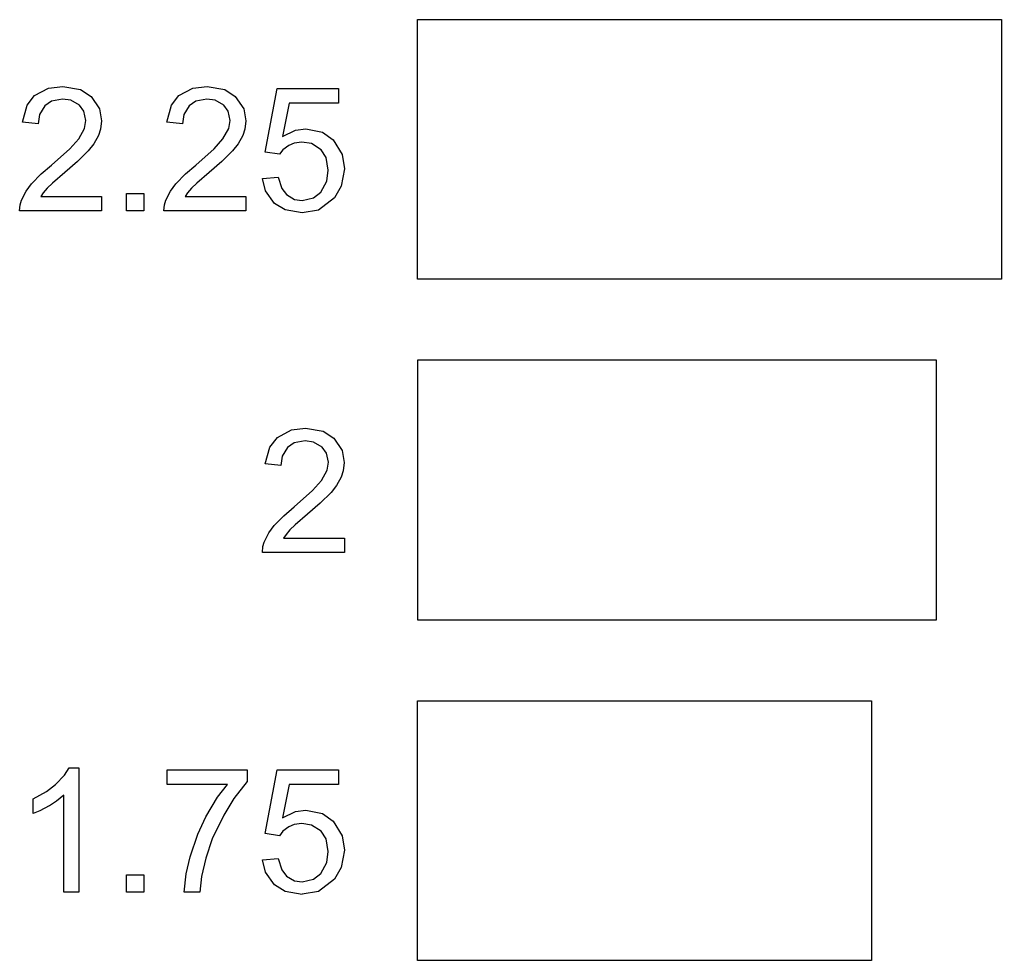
# Model space of a CAD drawing. Header units: millimetres. Extents: x -489 to 574, y -241 to 468.
# Drawn here: x -417.3 to -345.3, y 305.8 to 374.9 of the extents above; entities that cross this region are included whole.
import ezdxf

# ---------------------------------------------------------------- set-up
doc = ezdxf.new("R2010")
doc.units = ezdxf.units.MM
doc.layers.add('01_线宽0.15', color=7, linetype='Continuous')
doc.layers.add('实填充图层01', color=7, linetype='Continuous')

# ---------------------------------------------------------------- blocks, each defined once
blk = doc.blocks.new('图块0121_无名图块')
at = {"layer": '实填充图层01'}
for p, q in [((0.529, 0.385), (-0.002, -0.047)), ((-0.002, -0.047), (-0.529, -0.385))]:
    blk.add_line(p, q, dxfattribs=at)
blk = doc.blocks.new('图块0122_无名图块')
at = {"layer": '实填充图层01'}
for p, q in [((0.588, 0.288), (-0.104, -0.082)), ((-0.104, -0.082), (-0.588, -0.288))]:
    blk.add_line(p, q, dxfattribs=at)
blk = doc.blocks.new('图块0123_无名图块')
at = {"layer": '实填充图层01'}
for p, q in [((-0.819, -0.533), (0.156, 0.017)), ((0.156, 0.017), (0.819, 0.533))]:
    blk.add_line(p, q, dxfattribs=at)
blk = doc.blocks.new('图块0124_无名图块')
at = {"layer": '实填充图层01'}
for p, q in [((-0.497, -0.608), (0.161, 0.081)), ((0.161, 0.081), (0.497, 0.608))]:
    blk.add_line(p, q, dxfattribs=at)
blk = doc.blocks.new('图块0125_无名图块')
at = {"layer": '实填充图层01'}
for p, q in [((0.86, 1.229), (-0.107, 0.003)), ((-0.107, 0.003), (-0.86, -1.229))]:
    blk.add_line(p, q, dxfattribs=at)
blk = doc.blocks.new('图块0126_无名图块')
at = {"layer": '实填充图层01'}
for p, q in [((0.659, 1.578), (-0.175, -0.167)), ((-0.175, -0.167), (-0.659, -1.578))]:
    blk.add_line(p, q, dxfattribs=at)
blk = doc.blocks.new('图块0127_无名图块')
at = {"layer": '实填充图层01'}
for p, q in [((0.214, 1.251), (-0.085, -0.096)), ((-0.085, -0.096), (-0.214, -1.251))]:
    blk.add_line(p, q, dxfattribs=at)
blk = doc.blocks.new('图块0128_无名图块')
at = {"layer": '实填充图层01'}
for p, q in [((-0.069, 0.045), (0.211, 1.297)), ((-0.211, -1.297), (-0.069, 0.045))]:
    blk.add_line(p, q, dxfattribs=at)
blk = doc.blocks.new('图块0129_无名图块')
at = {"layer": '实填充图层01'}
for p, q in [((-0.017, 0.203), (0.577, 1.468)), ((-0.577, -1.468), (-0.017, 0.203))]:
    blk.add_line(p, q, dxfattribs=at)
blk = doc.blocks.new('图块0130_无名图块')
at = {"layer": '实填充图层01'}
for p, q in [((0.073, 0.252), (0.8, 1.191)), ((-0.8, -1.191), (0.073, 0.252))]:
    blk.add_line(p, q, dxfattribs=at)
blk = doc.blocks.new('图块0131_无名图块')
at = {"layer": '实填充图层01'}
for p, q in [((-0.3, 0.642), (-0.048, -0.181)), ((-0.048, -0.181), (0.3, -0.642))]:
    blk.add_line(p, q, dxfattribs=at)
blk = doc.blocks.new('图块0132_无名图块')
at = {"layer": '实填充图层01'}
for p, q in [((-0.574, 0.215), (0.018, -0.131)), ((0.018, -0.131), (0.574, -0.215))]:
    blk.add_line(p, q, dxfattribs=at)
blk = doc.blocks.new('图块0133_无名图块')
at = {"layer": '实填充图层01'}
for p, q in [((0.146, -0.113), (0.685, 0.304)), ((-0.685, -0.304), (0.146, -0.113))]:
    blk.add_line(p, q, dxfattribs=at)
blk = doc.blocks.new('图块0134_无名图块')
at = {"layer": '实填充图层01'}
for p, q in [((0.169, 0), (0.276, 0.806)), ((-0.276, -0.806), (0.169, 0))]:
    blk.add_line(p, q, dxfattribs=at)
blk = doc.blocks.new('图块0135_无名图块')
at = {"layer": '实填充图层01'}
for p, q in [((0.099, 0.19), (-0.265, 0.754)), ((0.265, -0.754), (0.099, 0.19))]:
    blk.add_line(p, q, dxfattribs=at)
blk = doc.blocks.new('图块0136_无名图块')
at = {"layer": '实填充图层01'}
for p, q in [((0, 0.169), (-0.702, 0.276)), ((0.702, -0.276), (0, 0.169))]:
    blk.add_line(p, q, dxfattribs=at)
blk = doc.blocks.new('图块0137_无名图块')
at = {"layer": '实填充图层01'}
for p, q in [((-0.086, 0.046), (-0.487, -0.124)), ((0.487, 0.124), (-0.086, 0.046))]:
    blk.add_line(p, q, dxfattribs=at)
blk = doc.blocks.new('图块0138_无名图块')
at = {"layer": '实填充图层01'}
for p, q in [((0.338, 0.321), (-0.085, -0.002)), ((-0.085, -0.002), (-0.338, -0.321))]:
    blk.add_line(p, q, dxfattribs=at)
blk = doc.blocks.new('图块0139_无名图块')
at = {"layer": '实填充图层01'}
for p, q in [((-0.856, -0.287), (0.083, 0.176)), ((0.083, 0.176), (0.856, 0.287))]:
    blk.add_line(p, q, dxfattribs=at)
blk = doc.blocks.new('图块0140_无名图块')
at = {"layer": '实填充图层01'}
for p, q in [((-1.002, 0.413), (0.212, 0.154)), ((0.212, 0.154), (1.002, -0.413))]:
    blk.add_line(p, q, dxfattribs=at)
blk = doc.blocks.new('图块0141_无名图块')
at = {"layer": '实填充图层01'}
for p, q in [((-0.408, 1.06), (0.25, -0.011)), ((0.25, -0.011), (0.408, -1.06))]:
    blk.add_line(p, q, dxfattribs=at)
blk = doc.blocks.new('图块0142_无名图块')
at = {"layer": '实填充图层01'}
for p, q in [((0.359, 1.067), (0.134, -0.211)), ((0.134, -0.211), (-0.359, -1.067))]:
    blk.add_line(p, q, dxfattribs=at)
blk = doc.blocks.new('图块0143_无名图块')
at = {"layer": '实填充图层01'}
for p, q in [((1.193, 0.552), (0.014, -0.339)), ((0.014, -0.339), (-1.193, -0.552))]:
    blk.add_line(p, q, dxfattribs=at)
blk = doc.blocks.new('图块0144_无名图块')
at = {"layer": '实填充图层01'}
for p, q in [((-0.233, -0.13), (-1.011, 0.348)), ((1.011, -0.348), (-0.233, -0.13))]:
    blk.add_line(p, q, dxfattribs=at)
blk = doc.blocks.new('图块0145_无名图块')
at = {"layer": '实填充图层01'}
for p, q in [((-0.22, -0.001), (-0.448, 0.922)), ((0.448, -0.922), (-0.22, -0.001))]:
    blk.add_line(p, q, dxfattribs=at)
blk = doc.blocks.new('图块0146_无名图块')
at = {"layer": '实填充图层01'}
for p, q in [((0.529, 0.385), (-0.002, -0.047)), ((-0.002, -0.047), (-0.529, -0.385))]:
    blk.add_line(p, q, dxfattribs=at)
blk = doc.blocks.new('图块0147_无名图块')
at = {"layer": '实填充图层01'}
for p, q in [((0.588, 0.288), (-0.104, -0.082)), ((-0.104, -0.082), (-0.588, -0.288))]:
    blk.add_line(p, q, dxfattribs=at)
blk = doc.blocks.new('图块0148_无名图块')
at = {"layer": '实填充图层01'}
for p, q in [((-0.819, -0.533), (0.156, 0.017)), ((0.156, 0.017), (0.819, 0.533))]:
    blk.add_line(p, q, dxfattribs=at)
blk = doc.blocks.new('图块0149_无名图块')
at = {"layer": '实填充图层01'}
for p, q in [((-0.497, -0.608), (0.161, 0.081)), ((0.161, 0.081), (0.497, 0.608))]:
    blk.add_line(p, q, dxfattribs=at)
blk = doc.blocks.new('图块0150_无名图块')
at = {"layer": '实填充图层01'}
for p, q in [((0.86, 1.229), (-0.107, 0.003)), ((-0.107, 0.003), (-0.86, -1.229))]:
    blk.add_line(p, q, dxfattribs=at)
blk = doc.blocks.new('图块0151_无名图块')
at = {"layer": '实填充图层01'}
for p, q in [((0.659, 1.578), (-0.175, -0.167)), ((-0.175, -0.167), (-0.659, -1.578))]:
    blk.add_line(p, q, dxfattribs=at)
blk = doc.blocks.new('图块0152_无名图块')
at = {"layer": '实填充图层01'}
for p, q in [((0.214, 1.251), (-0.085, -0.096)), ((-0.085, -0.096), (-0.214, -1.251))]:
    blk.add_line(p, q, dxfattribs=at)
blk = doc.blocks.new('图块0153_无名图块')
at = {"layer": '实填充图层01'}
for p, q in [((-0.069, 0.045), (0.211, 1.297)), ((-0.211, -1.297), (-0.069, 0.045))]:
    blk.add_line(p, q, dxfattribs=at)
blk = doc.blocks.new('图块0154_无名图块')
at = {"layer": '实填充图层01'}
for p, q in [((-0.017, 0.203), (0.577, 1.468)), ((-0.577, -1.468), (-0.017, 0.203))]:
    blk.add_line(p, q, dxfattribs=at)
blk = doc.blocks.new('图块0155_无名图块')
at = {"layer": '实填充图层01'}
for p, q in [((0.073, 0.252), (0.8, 1.191)), ((-0.8, -1.191), (0.073, 0.252))]:
    blk.add_line(p, q, dxfattribs=at)
blk = doc.blocks.new('图块0156_无名图块')
at = {"layer": '实填充图层01'}
for p, q in [((-0.3, 0.642), (-0.048, -0.181)), ((-0.048, -0.181), (0.3, -0.642))]:
    blk.add_line(p, q, dxfattribs=at)
blk = doc.blocks.new('图块0157_无名图块')
at = {"layer": '实填充图层01'}
for p, q in [((-0.574, 0.215), (0.018, -0.131)), ((0.018, -0.131), (0.574, -0.215))]:
    blk.add_line(p, q, dxfattribs=at)
blk = doc.blocks.new('图块0158_无名图块')
at = {"layer": '实填充图层01'}
for p, q in [((0.146, -0.113), (0.685, 0.304)), ((-0.685, -0.304), (0.146, -0.113))]:
    blk.add_line(p, q, dxfattribs=at)
blk = doc.blocks.new('图块0159_无名图块')
at = {"layer": '实填充图层01'}
for p, q in [((0.169, 0), (0.276, 0.806)), ((-0.276, -0.806), (0.169, 0))]:
    blk.add_line(p, q, dxfattribs=at)
blk = doc.blocks.new('图块0160_无名图块')
at = {"layer": '实填充图层01'}
for p, q in [((0.099, 0.19), (-0.265, 0.754)), ((0.265, -0.754), (0.099, 0.19))]:
    blk.add_line(p, q, dxfattribs=at)
blk = doc.blocks.new('图块0161_无名图块')
at = {"layer": '实填充图层01'}
for p, q in [((0, 0.169), (-0.702, 0.276)), ((0.702, -0.276), (0, 0.169))]:
    blk.add_line(p, q, dxfattribs=at)
blk = doc.blocks.new('图块0162_无名图块')
at = {"layer": '实填充图层01'}
for p, q in [((-0.086, 0.046), (-0.487, -0.124)), ((0.487, 0.124), (-0.086, 0.046))]:
    blk.add_line(p, q, dxfattribs=at)
blk = doc.blocks.new('图块0163_无名图块')
at = {"layer": '实填充图层01'}
for p, q in [((0.338, 0.321), (-0.085, -0.002)), ((-0.085, -0.002), (-0.338, -0.321))]:
    blk.add_line(p, q, dxfattribs=at)
blk = doc.blocks.new('图块0164_无名图块')
at = {"layer": '实填充图层01'}
for p, q in [((-0.856, -0.287), (0.083, 0.176)), ((0.083, 0.176), (0.856, 0.287))]:
    blk.add_line(p, q, dxfattribs=at)
blk = doc.blocks.new('图块0165_无名图块')
at = {"layer": '实填充图层01'}
for p, q in [((-1.002, 0.413), (0.212, 0.154)), ((0.212, 0.154), (1.002, -0.413))]:
    blk.add_line(p, q, dxfattribs=at)
blk = doc.blocks.new('图块0166_无名图块')
at = {"layer": '实填充图层01'}
for p, q in [((-0.408, 1.06), (0.25, -0.011)), ((0.25, -0.011), (0.408, -1.06))]:
    blk.add_line(p, q, dxfattribs=at)
blk = doc.blocks.new('图块0167_无名图块')
at = {"layer": '实填充图层01'}
for p, q in [((0.359, 1.067), (0.134, -0.211)), ((0.134, -0.211), (-0.359, -1.067))]:
    blk.add_line(p, q, dxfattribs=at)
blk = doc.blocks.new('图块0168_无名图块')
at = {"layer": '实填充图层01'}
for p, q in [((1.193, 0.552), (0.014, -0.339)), ((0.014, -0.339), (-1.193, -0.552))]:
    blk.add_line(p, q, dxfattribs=at)
blk = doc.blocks.new('图块0169_无名图块')
at = {"layer": '实填充图层01'}
for p, q in [((-0.233, -0.13), (-1.011, 0.348)), ((1.011, -0.348), (-0.233, -0.13))]:
    blk.add_line(p, q, dxfattribs=at)
blk = doc.blocks.new('图块0170_无名图块')
at = {"layer": '实填充图层01'}
for p, q in [((-0.22, -0.001), (-0.448, 0.922)), ((0.448, -0.922), (-0.22, -0.001))]:
    blk.add_line(p, q, dxfattribs=at)
blk = doc.blocks.new('图块0171_无名图块')
at = {"layer": '实填充图层01'}
for p, q in [((-0.066, -0.388), (-0.03, 0.054)), ((-0.03, 0.054), (0.066, 0.388))]:
    blk.add_line(p, q, dxfattribs=at)
blk = doc.blocks.new('图块0172_无名图块')
at = {"layer": '实填充图层01'}
for p, q in [((-0.371, -0.604), (-0.024, 0.077)), ((-0.024, 0.077), (0.371, 0.604))]:
    blk.add_line(p, q, dxfattribs=at)
blk = doc.blocks.new('图块0173_无名图块')
at = {"layer": '实填充图层01'}
for p, q in [((-0.73, -0.686), (-0.02, 0.037)), ((-0.02, 0.037), (0.73, 0.686))]:
    blk.add_line(p, q, dxfattribs=at)
blk = doc.blocks.new('图块0174_无名图块')
at = {"layer": '实填充图层01'}
for p, q in [((0.355, 0.24), (1.001, 0.963)), ((-1.001, -0.963), (0.355, 0.24))]:
    blk.add_line(p, q, dxfattribs=at)
blk = doc.blocks.new('图块0175_无名图块')
at = {"layer": '实填充图层01'}
for p, q in [((-0.263, -0.673), (0.161, 0.1)), ((0.161, 0.1), (0.263, 0.673))]:
    blk.add_line(p, q, dxfattribs=at)
blk = doc.blocks.new('图块0176_无名图块')
at = {"layer": '实填充图层01'}
for p, q in [((0.089, 0.118), (-0.238, 0.56)), ((0.238, -0.56), (0.089, 0.118))]:
    blk.add_line(p, q, dxfattribs=at)
blk = doc.blocks.new('图块0177_无名图块')
at = {"layer": '实填充图层01'}
for p, q in [((-0.004, 0.139), (-0.621, 0.228)), ((0.621, -0.228), (-0.004, 0.139))]:
    blk.add_line(p, q, dxfattribs=at)
blk = doc.blocks.new('图块0178_无名图块')
at = {"layer": '实填充图层01'}
for p, q in [((-0.158, 0.09), (-0.648, -0.241)), ((0.648, 0.241), (-0.158, 0.09))]:
    blk.add_line(p, q, dxfattribs=at)
blk = doc.blocks.new('图块0179_无名图块')
at = {"layer": '实填充图层01'}
for p, q in [((-0.148, 0.012), (-0.246, -0.667)), ((0.246, 0.667), (-0.148, 0.012))]:
    blk.add_line(p, q, dxfattribs=at)
blk = doc.blocks.new('图块0180_无名图块')
at = {"layer": '实填充图层01'}
for p, q in [((-0.107, 0.268), (0.443, 0.978)), ((-0.443, -0.978), (-0.107, 0.268))]:
    blk.add_line(p, q, dxfattribs=at)
blk = doc.blocks.new('图块0181_无名图块')
at = {"layer": '实填充图层01'}
for p, q in [((-1.034, -0.337), (-0.006, 0.206)), ((-0.006, 0.206), (1.034, 0.337))]:
    blk.add_line(p, q, dxfattribs=at)
blk = doc.blocks.new('图块0182_无名图块')
at = {"layer": '实填充图层01'}
for p, q in [((-1.036, 0.363), (0.259, 0.136)), ((0.259, 0.136), (1.036, -0.363))]:
    blk.add_line(p, q, dxfattribs=at)
blk = doc.blocks.new('图块0183_无名图块')
at = {"layer": '实填充图层01'}
for p, q in [((-0.382, 0.901), (0.234, -0.023)), ((0.234, -0.023), (0.382, -0.901))]:
    blk.add_line(p, q, dxfattribs=at)
blk = doc.blocks.new('图块0184_无名图块')
at = {"layer": '实填充图层01'}
for p, q in [((0.112, 0.537), (0.042, -0.069)), ((0.042, -0.069), (-0.112, -0.537))]:
    blk.add_line(p, q, dxfattribs=at)
blk = doc.blocks.new('图块0185_无名图块')
at = {"layer": '实填充图层01'}
for p, q in [((0.37, 0.557), (0.028, -0.053)), ((0.028, -0.053), (-0.37, -0.557))]:
    blk.add_line(p, q, dxfattribs=at)
blk = doc.blocks.new('图块0186_无名图块')
at = {"layer": '实填充图层01'}
for p, q in [((0.861, 0.8), (0.064, 0.011)), ((0.064, 0.011), (-0.861, -0.8))]:
    blk.add_line(p, q, dxfattribs=at)
blk = doc.blocks.new('图块0187_无名图块')
at = {"layer": '实填充图层01'}
for p, q in [((0.647, 0.573), (-0.255, -0.202)), ((-0.255, -0.202), (-0.647, -0.573))]:
    blk.add_line(p, q, dxfattribs=at)
blk = doc.blocks.new('图块0188_无名图块')
at = {"layer": '实填充图层01'}
for p, q in [((0.236, 0.303), (-0.053, -0.036)), ((-0.053, -0.036), (-0.236, -0.303))]:
    blk.add_line(p, q, dxfattribs=at)
blk = doc.blocks.new('图块0189_无名图块')
at = {"layer": '实填充图层01'}
for p, q in [((-0.066, -0.388), (-0.03, 0.054)), ((-0.03, 0.054), (0.066, 0.388))]:
    blk.add_line(p, q, dxfattribs=at)
blk = doc.blocks.new('图块0190_无名图块')
at = {"layer": '实填充图层01'}
for p, q in [((-0.371, -0.604), (-0.024, 0.077)), ((-0.024, 0.077), (0.371, 0.604))]:
    blk.add_line(p, q, dxfattribs=at)
blk = doc.blocks.new('图块0191_无名图块')
at = {"layer": '实填充图层01'}
for p, q in [((-0.73, -0.686), (-0.02, 0.037)), ((-0.02, 0.037), (0.73, 0.686))]:
    blk.add_line(p, q, dxfattribs=at)
blk = doc.blocks.new('图块0192_无名图块')
at = {"layer": '实填充图层01'}
for p, q in [((0.355, 0.24), (1.001, 0.963)), ((-1.001, -0.963), (0.355, 0.24))]:
    blk.add_line(p, q, dxfattribs=at)
blk = doc.blocks.new('图块0193_无名图块')
at = {"layer": '实填充图层01'}
for p, q in [((-0.263, -0.673), (0.161, 0.1)), ((0.161, 0.1), (0.263, 0.673))]:
    blk.add_line(p, q, dxfattribs=at)
blk = doc.blocks.new('图块0194_无名图块')
at = {"layer": '实填充图层01'}
for p, q in [((0.089, 0.118), (-0.238, 0.56)), ((0.238, -0.56), (0.089, 0.118))]:
    blk.add_line(p, q, dxfattribs=at)
blk = doc.blocks.new('图块0195_无名图块')
at = {"layer": '实填充图层01'}
for p, q in [((-0.004, 0.139), (-0.621, 0.228)), ((0.621, -0.228), (-0.004, 0.139))]:
    blk.add_line(p, q, dxfattribs=at)
blk = doc.blocks.new('图块0196_无名图块')
at = {"layer": '实填充图层01'}
for p, q in [((-0.158, 0.09), (-0.648, -0.241)), ((0.648, 0.241), (-0.158, 0.09))]:
    blk.add_line(p, q, dxfattribs=at)
blk = doc.blocks.new('图块0197_无名图块')
at = {"layer": '实填充图层01'}
for p, q in [((-0.148, 0.012), (-0.246, -0.667)), ((0.246, 0.667), (-0.148, 0.012))]:
    blk.add_line(p, q, dxfattribs=at)
blk = doc.blocks.new('图块0198_无名图块')
at = {"layer": '实填充图层01'}
for p, q in [((-0.107, 0.268), (0.443, 0.978)), ((-0.443, -0.978), (-0.107, 0.268))]:
    blk.add_line(p, q, dxfattribs=at)
blk = doc.blocks.new('图块0199_无名图块')
at = {"layer": '实填充图层01'}
for p, q in [((-1.034, -0.337), (-0.006, 0.206)), ((-0.006, 0.206), (1.034, 0.337))]:
    blk.add_line(p, q, dxfattribs=at)
blk = doc.blocks.new('图块0200_无名图块')
at = {"layer": '实填充图层01'}
for p, q in [((-1.036, 0.363), (0.259, 0.136)), ((0.259, 0.136), (1.036, -0.363))]:
    blk.add_line(p, q, dxfattribs=at)
blk = doc.blocks.new('图块0201_无名图块')
at = {"layer": '实填充图层01'}
for p, q in [((-0.382, 0.901), (0.234, -0.023)), ((0.234, -0.023), (0.382, -0.901))]:
    blk.add_line(p, q, dxfattribs=at)
blk = doc.blocks.new('图块0202_无名图块')
at = {"layer": '实填充图层01'}
for p, q in [((0.112, 0.537), (0.042, -0.069)), ((0.042, -0.069), (-0.112, -0.537))]:
    blk.add_line(p, q, dxfattribs=at)
blk = doc.blocks.new('图块0203_无名图块')
at = {"layer": '实填充图层01'}
for p, q in [((0.37, 0.557), (0.028, -0.053)), ((0.028, -0.053), (-0.37, -0.557))]:
    blk.add_line(p, q, dxfattribs=at)
blk = doc.blocks.new('图块0204_无名图块')
at = {"layer": '实填充图层01'}
for p, q in [((0.861, 0.8), (0.064, 0.011)), ((0.064, 0.011), (-0.861, -0.8))]:
    blk.add_line(p, q, dxfattribs=at)
blk = doc.blocks.new('图块0205_无名图块')
at = {"layer": '实填充图层01'}
for p, q in [((0.647, 0.573), (-0.255, -0.202)), ((-0.255, -0.202), (-0.647, -0.573))]:
    blk.add_line(p, q, dxfattribs=at)
blk = doc.blocks.new('图块0206_无名图块')
at = {"layer": '实填充图层01'}
for p, q in [((0.236, 0.303), (-0.053, -0.036)), ((-0.053, -0.036), (-0.236, -0.303))]:
    blk.add_line(p, q, dxfattribs=at)
blk = doc.blocks.new('图块0207_无名图块')
at = {"layer": '实填充图层01'}
for p, q in [((-0.066, -0.388), (-0.03, 0.054)), ((-0.03, 0.054), (0.066, 0.388))]:
    blk.add_line(p, q, dxfattribs=at)
blk = doc.blocks.new('图块0208_无名图块')
at = {"layer": '实填充图层01'}
for p, q in [((-0.371, -0.604), (-0.024, 0.077)), ((-0.024, 0.077), (0.371, 0.604))]:
    blk.add_line(p, q, dxfattribs=at)
blk = doc.blocks.new('图块0209_无名图块')
at = {"layer": '实填充图层01'}
for p, q in [((-0.73, -0.686), (-0.02, 0.037)), ((-0.02, 0.037), (0.73, 0.686))]:
    blk.add_line(p, q, dxfattribs=at)
blk = doc.blocks.new('图块0210_无名图块')
at = {"layer": '实填充图层01'}
for p, q in [((0.355, 0.24), (1.001, 0.963)), ((-1.001, -0.963), (0.355, 0.24))]:
    blk.add_line(p, q, dxfattribs=at)
blk = doc.blocks.new('图块0211_无名图块')
at = {"layer": '实填充图层01'}
for p, q in [((-0.263, -0.673), (0.161, 0.1)), ((0.161, 0.1), (0.263, 0.673))]:
    blk.add_line(p, q, dxfattribs=at)
blk = doc.blocks.new('图块0212_无名图块')
at = {"layer": '实填充图层01'}
for p, q in [((0.089, 0.118), (-0.238, 0.56)), ((0.238, -0.56), (0.089, 0.118))]:
    blk.add_line(p, q, dxfattribs=at)
blk = doc.blocks.new('图块0213_无名图块')
at = {"layer": '实填充图层01'}
for p, q in [((-0.003, 0.139), (-0.621, 0.228)), ((0.621, -0.228), (-0.003, 0.139))]:
    blk.add_line(p, q, dxfattribs=at)
blk = doc.blocks.new('图块0214_无名图块')
at = {"layer": '实填充图层01'}
for p, q in [((-0.158, 0.09), (-0.648, -0.241)), ((0.648, 0.241), (-0.158, 0.09))]:
    blk.add_line(p, q, dxfattribs=at)
blk = doc.blocks.new('图块0215_无名图块')
at = {"layer": '实填充图层01'}
for p, q in [((-0.148, 0.012), (-0.246, -0.667)), ((0.246, 0.667), (-0.148, 0.012))]:
    blk.add_line(p, q, dxfattribs=at)
blk = doc.blocks.new('图块0216_无名图块')
at = {"layer": '实填充图层01'}
for p, q in [((-0.107, 0.268), (0.443, 0.978)), ((-0.443, -0.978), (-0.107, 0.268))]:
    blk.add_line(p, q, dxfattribs=at)
blk = doc.blocks.new('图块0217_无名图块')
at = {"layer": '实填充图层01'}
for p, q in [((-1.034, -0.337), (-0.006, 0.206)), ((-0.006, 0.206), (1.034, 0.337))]:
    blk.add_line(p, q, dxfattribs=at)
blk = doc.blocks.new('图块0218_无名图块')
at = {"layer": '实填充图层01'}
for p, q in [((-1.036, 0.363), (0.259, 0.136)), ((0.259, 0.136), (1.036, -0.363))]:
    blk.add_line(p, q, dxfattribs=at)
blk = doc.blocks.new('图块0219_无名图块')
at = {"layer": '实填充图层01'}
for p, q in [((-0.382, 0.901), (0.234, -0.023)), ((0.234, -0.023), (0.382, -0.901))]:
    blk.add_line(p, q, dxfattribs=at)
blk = doc.blocks.new('图块0220_无名图块')
at = {"layer": '实填充图层01'}
for p, q in [((0.112, 0.537), (0.042, -0.069)), ((0.042, -0.069), (-0.112, -0.537))]:
    blk.add_line(p, q, dxfattribs=at)
blk = doc.blocks.new('图块0221_无名图块')
at = {"layer": '实填充图层01'}
for p, q in [((0.37, 0.557), (0.028, -0.053)), ((0.028, -0.053), (-0.37, -0.557))]:
    blk.add_line(p, q, dxfattribs=at)
blk = doc.blocks.new('图块0222_无名图块')
at = {"layer": '实填充图层01'}
for p, q in [((0.86, 0.8), (0.064, 0.011)), ((0.064, 0.011), (-0.86, -0.8))]:
    blk.add_line(p, q, dxfattribs=at)
blk = doc.blocks.new('图块0223_无名图块')
at = {"layer": '实填充图层01'}
for p, q in [((0.647, 0.573), (-0.255, -0.202)), ((-0.255, -0.202), (-0.647, -0.573))]:
    blk.add_line(p, q, dxfattribs=at)
blk = doc.blocks.new('图块0224_无名图块')
at = {"layer": '实填充图层01'}
for p, q in [((0.236, 0.303), (-0.053, -0.036)), ((-0.053, -0.036), (-0.236, -0.303))]:
    blk.add_line(p, q, dxfattribs=at)
blk = doc.blocks.new('图块0225_无名图块')
at = {"layer": '实填充图层01'}
for p, q in [((-0.066, -0.388), (-0.03, 0.054)), ((-0.03, 0.054), (0.066, 0.388))]:
    blk.add_line(p, q, dxfattribs=at)
blk = doc.blocks.new('图块0226_无名图块')
at = {"layer": '实填充图层01'}
for p, q in [((-0.371, -0.604), (-0.024, 0.077)), ((-0.024, 0.077), (0.371, 0.604))]:
    blk.add_line(p, q, dxfattribs=at)
blk = doc.blocks.new('图块0227_无名图块')
at = {"layer": '实填充图层01'}
for p, q in [((-0.73, -0.686), (-0.02, 0.037)), ((-0.02, 0.037), (0.73, 0.686))]:
    blk.add_line(p, q, dxfattribs=at)
blk = doc.blocks.new('图块0228_无名图块')
at = {"layer": '实填充图层01'}
for p, q in [((0.355, 0.24), (1.001, 0.963)), ((-1.001, -0.963), (0.355, 0.24))]:
    blk.add_line(p, q, dxfattribs=at)
blk = doc.blocks.new('图块0229_无名图块')
at = {"layer": '实填充图层01'}
for p, q in [((-0.263, -0.673), (0.161, 0.1)), ((0.161, 0.1), (0.263, 0.673))]:
    blk.add_line(p, q, dxfattribs=at)
blk = doc.blocks.new('图块0230_无名图块')
at = {"layer": '实填充图层01'}
for p, q in [((0.089, 0.118), (-0.238, 0.56)), ((0.238, -0.56), (0.089, 0.118))]:
    blk.add_line(p, q, dxfattribs=at)
blk = doc.blocks.new('图块0231_无名图块')
at = {"layer": '实填充图层01'}
for p, q in [((-0.003, 0.139), (-0.621, 0.228)), ((0.621, -0.228), (-0.003, 0.139))]:
    blk.add_line(p, q, dxfattribs=at)
blk = doc.blocks.new('图块0232_无名图块')
at = {"layer": '实填充图层01'}
for p, q in [((-0.158, 0.09), (-0.648, -0.241)), ((0.648, 0.241), (-0.158, 0.09))]:
    blk.add_line(p, q, dxfattribs=at)
blk = doc.blocks.new('图块0233_无名图块')
at = {"layer": '实填充图层01'}
for p, q in [((-0.148, 0.012), (-0.246, -0.667)), ((0.246, 0.667), (-0.148, 0.012))]:
    blk.add_line(p, q, dxfattribs=at)
blk = doc.blocks.new('图块0234_无名图块')
at = {"layer": '实填充图层01'}
for p, q in [((-0.107, 0.268), (0.443, 0.978)), ((-0.443, -0.978), (-0.107, 0.268))]:
    blk.add_line(p, q, dxfattribs=at)
blk = doc.blocks.new('图块0235_无名图块')
at = {"layer": '实填充图层01'}
for p, q in [((-1.034, -0.337), (-0.006, 0.206)), ((-0.006, 0.206), (1.034, 0.337))]:
    blk.add_line(p, q, dxfattribs=at)
blk = doc.blocks.new('图块0236_无名图块')
at = {"layer": '实填充图层01'}
for p, q in [((-1.036, 0.363), (0.259, 0.136)), ((0.259, 0.136), (1.036, -0.363))]:
    blk.add_line(p, q, dxfattribs=at)
blk = doc.blocks.new('图块0237_无名图块')
at = {"layer": '实填充图层01'}
for p, q in [((-0.382, 0.901), (0.234, -0.023)), ((0.234, -0.023), (0.382, -0.901))]:
    blk.add_line(p, q, dxfattribs=at)
blk = doc.blocks.new('图块0238_无名图块')
at = {"layer": '实填充图层01'}
for p, q in [((0.112, 0.537), (0.042, -0.069)), ((0.042, -0.069), (-0.112, -0.537))]:
    blk.add_line(p, q, dxfattribs=at)
blk = doc.blocks.new('图块0239_无名图块')
at = {"layer": '实填充图层01'}
for p, q in [((0.371, 0.557), (0.028, -0.053)), ((0.028, -0.053), (-0.371, -0.557))]:
    blk.add_line(p, q, dxfattribs=at)
blk = doc.blocks.new('图块0240_无名图块')
at = {"layer": '实填充图层01'}
for p, q in [((0.861, 0.8), (0.064, 0.011)), ((0.064, 0.011), (-0.861, -0.8))]:
    blk.add_line(p, q, dxfattribs=at)
blk = doc.blocks.new('图块0241_无名图块')
at = {"layer": '实填充图层01'}
for p, q in [((0.647, 0.573), (-0.255, -0.202)), ((-0.255, -0.202), (-0.647, -0.573))]:
    blk.add_line(p, q, dxfattribs=at)
blk = doc.blocks.new('图块0242_无名图块')
at = {"layer": '实填充图层01'}
for p, q in [((0.236, 0.303), (-0.053, -0.036)), ((-0.053, -0.036), (-0.236, -0.303))]:
    blk.add_line(p, q, dxfattribs=at)
blk = doc.blocks.new('图块0243_无名图块')
at = {"layer": '实填充图层01'}
for p, q in [((-0.3, 0.642), (-0.048, -0.181)), ((-0.048, -0.181), (0.3, -0.642))]:
    blk.add_line(p, q, dxfattribs=at)
blk = doc.blocks.new('图块0244_无名图块')
at = {"layer": '实填充图层01'}
for p, q in [((-0.574, 0.215), (0.018, -0.131)), ((0.018, -0.131), (0.574, -0.215))]:
    blk.add_line(p, q, dxfattribs=at)
blk = doc.blocks.new('图块0245_无名图块')
at = {"layer": '实填充图层01'}
for p, q in [((0.146, -0.113), (0.685, 0.304)), ((-0.685, -0.304), (0.146, -0.113))]:
    blk.add_line(p, q, dxfattribs=at)
blk = doc.blocks.new('图块0246_无名图块')
at = {"layer": '实填充图层01'}
for p, q in [((0.169, 0), (0.276, 0.806)), ((-0.276, -0.806), (0.169, 0))]:
    blk.add_line(p, q, dxfattribs=at)
blk = doc.blocks.new('图块0247_无名图块')
at = {"layer": '实填充图层01'}
for p, q in [((0.099, 0.19), (-0.265, 0.754)), ((0.265, -0.754), (0.099, 0.19))]:
    blk.add_line(p, q, dxfattribs=at)
blk = doc.blocks.new('图块0248_无名图块')
at = {"layer": '实填充图层01'}
for p, q in [((0, 0.169), (-0.702, 0.276)), ((0.702, -0.276), (0, 0.169))]:
    blk.add_line(p, q, dxfattribs=at)
blk = doc.blocks.new('图块0249_无名图块')
at = {"layer": '实填充图层01'}
for p, q in [((-0.086, 0.046), (-0.487, -0.124)), ((0.487, 0.124), (-0.086, 0.046))]:
    blk.add_line(p, q, dxfattribs=at)
blk = doc.blocks.new('图块0250_无名图块')
at = {"layer": '实填充图层01'}
for p, q in [((0.338, 0.321), (-0.085, -0.002)), ((-0.085, -0.002), (-0.338, -0.321))]:
    blk.add_line(p, q, dxfattribs=at)
blk = doc.blocks.new('图块0251_无名图块')
at = {"layer": '实填充图层01'}
for p, q in [((-0.856, -0.287), (0.083, 0.176)), ((0.083, 0.176), (0.856, 0.287))]:
    blk.add_line(p, q, dxfattribs=at)
blk = doc.blocks.new('图块0252_无名图块')
at = {"layer": '实填充图层01'}
for p, q in [((-1.002, 0.413), (0.212, 0.154)), ((0.212, 0.154), (1.002, -0.413))]:
    blk.add_line(p, q, dxfattribs=at)
blk = doc.blocks.new('图块0253_无名图块')
at = {"layer": '实填充图层01'}
for p, q in [((-0.408, 1.06), (0.25, -0.011)), ((0.25, -0.011), (0.408, -1.06))]:
    blk.add_line(p, q, dxfattribs=at)
blk = doc.blocks.new('图块0254_无名图块')
at = {"layer": '实填充图层01'}
for p, q in [((0.359, 1.067), (0.134, -0.211)), ((0.134, -0.211), (-0.359, -1.067))]:
    blk.add_line(p, q, dxfattribs=at)
blk = doc.blocks.new('图块0255_无名图块')
at = {"layer": '实填充图层01'}
for p, q in [((1.193, 0.552), (0.014, -0.339)), ((0.014, -0.339), (-1.193, -0.552))]:
    blk.add_line(p, q, dxfattribs=at)
blk = doc.blocks.new('图块0256_无名图块')
at = {"layer": '实填充图层01'}
for p, q in [((-0.233, -0.13), (-1.011, 0.348)), ((1.011, -0.348), (-0.233, -0.13))]:
    blk.add_line(p, q, dxfattribs=at)
blk = doc.blocks.new('图块0257_无名图块')
at = {"layer": '实填充图层01'}
for p, q in [((-0.22, -0.001), (-0.448, 0.922)), ((0.448, -0.922), (-0.22, -0.001))]:
    blk.add_line(p, q, dxfattribs=at)
blk = doc.blocks.new('图块0258_无名图块')
at = {"layer": '实填充图层01'}
for p, q in [((-0.066, -0.388), (-0.03, 0.054)), ((-0.03, 0.054), (0.066, 0.388))]:
    blk.add_line(p, q, dxfattribs=at)
blk = doc.blocks.new('图块0259_无名图块')
at = {"layer": '实填充图层01'}
for p, q in [((-0.371, -0.604), (-0.024, 0.077)), ((-0.024, 0.077), (0.371, 0.604))]:
    blk.add_line(p, q, dxfattribs=at)
blk = doc.blocks.new('图块0260_无名图块')
at = {"layer": '实填充图层01'}
for p, q in [((-0.73, -0.686), (-0.02, 0.037)), ((-0.02, 0.037), (0.73, 0.686))]:
    blk.add_line(p, q, dxfattribs=at)
blk = doc.blocks.new('图块0261_无名图块')
at = {"layer": '实填充图层01'}
for p, q in [((0.355, 0.24), (1.001, 0.963)), ((-1.001, -0.963), (0.355, 0.24))]:
    blk.add_line(p, q, dxfattribs=at)
blk = doc.blocks.new('图块0262_无名图块')
at = {"layer": '实填充图层01'}
for p, q in [((-0.263, -0.673), (0.161, 0.1)), ((0.161, 0.1), (0.263, 0.673))]:
    blk.add_line(p, q, dxfattribs=at)
blk = doc.blocks.new('图块0263_无名图块')
at = {"layer": '实填充图层01'}
for p, q in [((0.089, 0.118), (-0.238, 0.56)), ((0.238, -0.56), (0.089, 0.118))]:
    blk.add_line(p, q, dxfattribs=at)
blk = doc.blocks.new('图块0264_无名图块')
at = {"layer": '实填充图层01'}
for p, q in [((-0.003, 0.139), (-0.621, 0.228)), ((0.621, -0.228), (-0.003, 0.139))]:
    blk.add_line(p, q, dxfattribs=at)
blk = doc.blocks.new('图块0265_无名图块')
at = {"layer": '实填充图层01'}
for p, q in [((-0.158, 0.09), (-0.648, -0.241)), ((0.648, 0.241), (-0.158, 0.09))]:
    blk.add_line(p, q, dxfattribs=at)
blk = doc.blocks.new('图块0266_无名图块')
at = {"layer": '实填充图层01'}
for p, q in [((-0.148, 0.012), (-0.246, -0.667)), ((0.246, 0.667), (-0.148, 0.012))]:
    blk.add_line(p, q, dxfattribs=at)
blk = doc.blocks.new('图块0267_无名图块')
at = {"layer": '实填充图层01'}
for p, q in [((-0.107, 0.268), (0.443, 0.978)), ((-0.443, -0.978), (-0.107, 0.268))]:
    blk.add_line(p, q, dxfattribs=at)
blk = doc.blocks.new('图块0268_无名图块')
at = {"layer": '实填充图层01'}
for p, q in [((-1.034, -0.337), (-0.006, 0.206)), ((-0.006, 0.206), (1.034, 0.337))]:
    blk.add_line(p, q, dxfattribs=at)
blk = doc.blocks.new('图块0269_无名图块')
at = {"layer": '实填充图层01'}
for p, q in [((-1.036, 0.363), (0.259, 0.136)), ((0.259, 0.136), (1.036, -0.363))]:
    blk.add_line(p, q, dxfattribs=at)
blk = doc.blocks.new('图块0270_无名图块')
at = {"layer": '实填充图层01'}
for p, q in [((-0.382, 0.901), (0.234, -0.023)), ((0.234, -0.023), (0.382, -0.901))]:
    blk.add_line(p, q, dxfattribs=at)
blk = doc.blocks.new('图块0271_无名图块')
at = {"layer": '实填充图层01'}
for p, q in [((0.112, 0.537), (0.042, -0.069)), ((0.042, -0.069), (-0.112, -0.537))]:
    blk.add_line(p, q, dxfattribs=at)
blk = doc.blocks.new('图块0272_无名图块')
at = {"layer": '实填充图层01'}
for p, q in [((0.37, 0.557), (0.028, -0.053)), ((0.028, -0.053), (-0.37, -0.557))]:
    blk.add_line(p, q, dxfattribs=at)
blk = doc.blocks.new('图块0273_无名图块')
at = {"layer": '实填充图层01'}
for p, q in [((0.86, 0.8), (0.064, 0.011)), ((0.064, 0.011), (-0.86, -0.8))]:
    blk.add_line(p, q, dxfattribs=at)
blk = doc.blocks.new('图块0274_无名图块')
at = {"layer": '实填充图层01'}
for p, q in [((0.647, 0.573), (-0.255, -0.202)), ((-0.255, -0.202), (-0.647, -0.573))]:
    blk.add_line(p, q, dxfattribs=at)
blk = doc.blocks.new('图块0275_无名图块')
at = {"layer": '实填充图层01'}
for p, q in [((0.236, 0.303), (-0.053, -0.036)), ((-0.053, -0.036), (-0.236, -0.303))]:
    blk.add_line(p, q, dxfattribs=at)
blk = doc.blocks.new('图块0276_无名图块')
at = {"layer": '实填充图层01'}
for p, q in [((-0.066, -0.388), (-0.03, 0.054)), ((-0.03, 0.054), (0.066, 0.388))]:
    blk.add_line(p, q, dxfattribs=at)
blk = doc.blocks.new('图块0277_无名图块')
at = {"layer": '实填充图层01'}
for p, q in [((-0.371, -0.604), (-0.024, 0.077)), ((-0.024, 0.077), (0.371, 0.604))]:
    blk.add_line(p, q, dxfattribs=at)
blk = doc.blocks.new('图块0278_无名图块')
at = {"layer": '实填充图层01'}
for p, q in [((-0.73, -0.686), (-0.02, 0.037)), ((-0.02, 0.037), (0.73, 0.686))]:
    blk.add_line(p, q, dxfattribs=at)
blk = doc.blocks.new('图块0279_无名图块')
at = {"layer": '实填充图层01'}
for p, q in [((0.355, 0.24), (1.001, 0.963)), ((-1.001, -0.963), (0.355, 0.24))]:
    blk.add_line(p, q, dxfattribs=at)
blk = doc.blocks.new('图块0280_无名图块')
at = {"layer": '实填充图层01'}
for p, q in [((-0.263, -0.673), (0.161, 0.1)), ((0.161, 0.1), (0.263, 0.673))]:
    blk.add_line(p, q, dxfattribs=at)
blk = doc.blocks.new('图块0281_无名图块')
at = {"layer": '实填充图层01'}
for p, q in [((0.089, 0.118), (-0.238, 0.56)), ((0.238, -0.56), (0.089, 0.118))]:
    blk.add_line(p, q, dxfattribs=at)
blk = doc.blocks.new('图块0282_无名图块')
at = {"layer": '实填充图层01'}
for p, q in [((-0.003, 0.139), (-0.621, 0.228)), ((0.621, -0.228), (-0.003, 0.139))]:
    blk.add_line(p, q, dxfattribs=at)
blk = doc.blocks.new('图块0283_无名图块')
at = {"layer": '实填充图层01'}
for p, q in [((-0.158, 0.09), (-0.648, -0.241)), ((0.648, 0.241), (-0.158, 0.09))]:
    blk.add_line(p, q, dxfattribs=at)
blk = doc.blocks.new('图块0284_无名图块')
at = {"layer": '实填充图层01'}
for p, q in [((-0.148, 0.012), (-0.246, -0.667)), ((0.246, 0.667), (-0.148, 0.012))]:
    blk.add_line(p, q, dxfattribs=at)
blk = doc.blocks.new('图块0285_无名图块')
at = {"layer": '实填充图层01'}
for p, q in [((-0.107, 0.268), (0.443, 0.978)), ((-0.443, -0.978), (-0.107, 0.268))]:
    blk.add_line(p, q, dxfattribs=at)
blk = doc.blocks.new('图块0286_无名图块')
at = {"layer": '实填充图层01'}
for p, q in [((-1.034, -0.337), (-0.006, 0.206)), ((-0.006, 0.206), (1.034, 0.337))]:
    blk.add_line(p, q, dxfattribs=at)
blk = doc.blocks.new('图块0287_无名图块')
at = {"layer": '实填充图层01'}
for p, q in [((-1.036, 0.363), (0.259, 0.136)), ((0.259, 0.136), (1.036, -0.363))]:
    blk.add_line(p, q, dxfattribs=at)
blk = doc.blocks.new('图块0288_无名图块')
at = {"layer": '实填充图层01'}
for p, q in [((-0.382, 0.901), (0.234, -0.023)), ((0.234, -0.023), (0.382, -0.901))]:
    blk.add_line(p, q, dxfattribs=at)
blk = doc.blocks.new('图块0289_无名图块')
at = {"layer": '实填充图层01'}
for p, q in [((0.112, 0.537), (0.042, -0.069)), ((0.042, -0.069), (-0.112, -0.537))]:
    blk.add_line(p, q, dxfattribs=at)
blk = doc.blocks.new('图块0290_无名图块')
at = {"layer": '实填充图层01'}
for p, q in [((0.371, 0.557), (0.028, -0.053)), ((0.028, -0.053), (-0.371, -0.557))]:
    blk.add_line(p, q, dxfattribs=at)
blk = doc.blocks.new('图块0291_无名图块')
at = {"layer": '实填充图层01'}
for p, q in [((0.861, 0.8), (0.064, 0.011)), ((0.064, 0.011), (-0.861, -0.8))]:
    blk.add_line(p, q, dxfattribs=at)
blk = doc.blocks.new('图块0292_无名图块')
at = {"layer": '实填充图层01'}
for p, q in [((0.647, 0.573), (-0.255, -0.202)), ((-0.255, -0.202), (-0.647, -0.573))]:
    blk.add_line(p, q, dxfattribs=at)
blk = doc.blocks.new('图块0293_无名图块')
at = {"layer": '实填充图层01'}
for p, q in [((0.236, 0.303), (-0.053, -0.036)), ((-0.053, -0.036), (-0.236, -0.303))]:
    blk.add_line(p, q, dxfattribs=at)
blk = doc.blocks.new('图块0294_无名图块')
at = {"layer": '实填充图层01'}
for p, q in [((-0.3, 0.642), (-0.048, -0.181)), ((-0.048, -0.181), (0.3, -0.642))]:
    blk.add_line(p, q, dxfattribs=at)
blk = doc.blocks.new('图块0295_无名图块')
at = {"layer": '实填充图层01'}
for p, q in [((-0.574, 0.215), (0.018, -0.131)), ((0.018, -0.131), (0.574, -0.215))]:
    blk.add_line(p, q, dxfattribs=at)
blk = doc.blocks.new('图块0296_无名图块')
at = {"layer": '实填充图层01'}
for p, q in [((0.146, -0.113), (0.685, 0.304)), ((-0.685, -0.304), (0.146, -0.113))]:
    blk.add_line(p, q, dxfattribs=at)
blk = doc.blocks.new('图块0297_无名图块')
at = {"layer": '实填充图层01'}
for p, q in [((0.169, 0), (0.276, 0.806)), ((-0.276, -0.806), (0.169, 0))]:
    blk.add_line(p, q, dxfattribs=at)
blk = doc.blocks.new('图块0298_无名图块')
at = {"layer": '实填充图层01'}
for p, q in [((0.099, 0.19), (-0.265, 0.754)), ((0.265, -0.754), (0.099, 0.19))]:
    blk.add_line(p, q, dxfattribs=at)
blk = doc.blocks.new('图块0299_无名图块')
at = {"layer": '实填充图层01'}
for p, q in [((0, 0.169), (-0.702, 0.276)), ((0.702, -0.276), (0, 0.169))]:
    blk.add_line(p, q, dxfattribs=at)
blk = doc.blocks.new('图块0300_无名图块')
at = {"layer": '实填充图层01'}
for p, q in [((-0.086, 0.046), (-0.487, -0.124)), ((0.487, 0.124), (-0.086, 0.046))]:
    blk.add_line(p, q, dxfattribs=at)
blk = doc.blocks.new('图块0301_无名图块')
at = {"layer": '实填充图层01'}
for p, q in [((0.338, 0.321), (-0.085, -0.002)), ((-0.085, -0.002), (-0.338, -0.321))]:
    blk.add_line(p, q, dxfattribs=at)
blk = doc.blocks.new('图块0302_无名图块')
at = {"layer": '实填充图层01'}
for p, q in [((-0.856, -0.287), (0.083, 0.176)), ((0.083, 0.176), (0.856, 0.287))]:
    blk.add_line(p, q, dxfattribs=at)
blk = doc.blocks.new('图块0303_无名图块')
at = {"layer": '实填充图层01'}
for p, q in [((-1.002, 0.413), (0.212, 0.154)), ((0.212, 0.154), (1.002, -0.413))]:
    blk.add_line(p, q, dxfattribs=at)
blk = doc.blocks.new('图块0304_无名图块')
at = {"layer": '实填充图层01'}
for p, q in [((-0.408, 1.06), (0.25, -0.011)), ((0.25, -0.011), (0.408, -1.06))]:
    blk.add_line(p, q, dxfattribs=at)
blk = doc.blocks.new('图块0305_无名图块')
at = {"layer": '实填充图层01'}
for p, q in [((0.359, 1.067), (0.134, -0.211)), ((0.134, -0.211), (-0.359, -1.067))]:
    blk.add_line(p, q, dxfattribs=at)
blk = doc.blocks.new('图块0306_无名图块')
at = {"layer": '实填充图层01'}
for p, q in [((1.193, 0.552), (0.014, -0.339)), ((0.014, -0.339), (-1.193, -0.552))]:
    blk.add_line(p, q, dxfattribs=at)
blk = doc.blocks.new('图块0307_无名图块')
at = {"layer": '实填充图层01'}
for p, q in [((-0.233, -0.13), (-1.011, 0.348)), ((1.011, -0.348), (-0.233, -0.13))]:
    blk.add_line(p, q, dxfattribs=at)
blk = doc.blocks.new('图块0308_无名图块')
at = {"layer": '实填充图层01'}
for p, q in [((-0.22, -0.001), (-0.448, 0.922)), ((0.448, -0.922), (-0.22, -0.001))]:
    blk.add_line(p, q, dxfattribs=at)

msp = doc.modelspace()

# ---------------------------------------------------------------- linework, layer by layer
at = {"layer": '01_线宽0.15'}
for p, q in [((-388.135, 355.818), (-388.135, 374.868)), ((-388.135, 374.868), (-345.272, 374.868)), ((-345.272, 374.868), (-345.272, 355.818)), ((-399.322, 365.139), (-398.446, 369.812)), ((-399.322, 365.139), (-398.446, 369.812)), ((-398.446, 369.812), (-393.937, 369.812)), ((-398.446, 369.812), (-393.937, 369.812)), ((-393.937, 369.812), (-393.937, 368.746)), ((-393.937, 369.812), (-393.937, 368.746)), ((-397.555, 368.746), (-398.039, 366.292)), ((-397.555, 368.746), (-398.039, 366.292)), ((-393.937, 368.746), (-397.555, 368.746)), ((-393.937, 368.746), (-397.555, 368.746)), ((-415.986, 367.222), (-417.129, 367.336)), ((-415.986, 367.222), (-417.129, 367.336)), ((-405.395, 367.222), (-406.538, 367.336)), ((-405.395, 367.222), (-406.538, 367.336)), ((-398.268, 364.986), (-399.322, 365.139)), ((-398.268, 364.986), (-399.322, 365.139)), ((-399.525, 363.221), (-398.357, 363.31)), ((-399.525, 363.221), (-398.357, 363.31)), ((-415.79, 361.9), (-411.326, 361.9)), ((-415.79, 361.9), (-411.326, 361.9)), ((-411.326, 361.9), (-411.326, 360.833)), ((-411.326, 361.9), (-411.326, 360.833)), ((-409.495, 360.833), (-409.495, 362.103)), ((-409.495, 362.103), (-408.225, 362.103)), ((-409.495, 360.833), (-409.495, 362.103)), ((-409.495, 362.103), (-408.225, 362.103)), ((-408.225, 362.103), (-408.225, 360.833)), ((-408.225, 362.103), (-408.225, 360.833)), ((-405.198, 361.9), (-400.734, 361.9)), ((-405.198, 361.9), (-400.734, 361.9)), ((-400.734, 361.9), (-400.734, 360.833)), ((-400.734, 361.9), (-400.734, 360.833)), ((-411.326, 360.833), (-417.345, 360.833)), ((-411.326, 360.833), (-417.345, 360.833)), ((-408.225, 360.833), (-409.495, 360.833)), ((-408.225, 360.833), (-409.495, 360.833)), ((-400.734, 360.833), (-406.754, 360.833)), ((-400.734, 360.833), (-406.754, 360.833)), ((-345.272, 355.818), (-388.135, 355.818)), ((-388.135, 349.877), (-388.135, 330.827)), ((-350.035, 349.877), (-388.135, 349.877)), ((-350.035, 330.827), (-350.035, 349.877)), ((-398.166, 342.145), (-399.309, 342.26)), ((-398.166, 342.145), (-399.309, 342.26)), ((-397.969, 336.824), (-393.505, 336.824)), ((-397.969, 336.824), (-393.505, 336.824)), ((-393.505, 336.824), (-393.505, 335.757)), ((-393.505, 336.824), (-393.505, 335.757)), ((-393.505, 335.757), (-399.525, 335.757)), ((-393.505, 335.757), (-399.525, 335.757)), ((-388.135, 330.827), (-350.035, 330.827)), ((-388.135, 305.836), (-388.135, 324.886)), ((-388.135, 324.886), (-354.797, 324.886)), ((-354.797, 324.886), (-354.797, 305.836)), ((-413.709, 319.965), (-412.989, 319.965)), ((-413.709, 319.965), (-412.989, 319.965)), ((-412.989, 319.965), (-412.989, 310.833)), ((-412.989, 319.965), (-412.989, 310.833)), ((-406.525, 318.746), (-406.525, 319.812)), ((-406.525, 319.812), (-400.645, 319.812)), ((-406.525, 318.746), (-406.525, 319.812)), ((-406.525, 319.812), (-400.645, 319.812)), ((-400.645, 319.812), (-400.645, 318.949)), ((-400.645, 319.812), (-400.645, 318.949)), ((-399.322, 315.139), (-398.446, 319.812)), ((-399.322, 315.139), (-398.446, 319.812)), ((-398.446, 319.812), (-393.937, 319.812)), ((-398.446, 319.812), (-393.937, 319.812)), ((-393.937, 319.812), (-393.937, 318.746)), ((-393.937, 319.812), (-393.937, 318.746)), ((-402.08, 318.746), (-406.525, 318.746)), ((-402.08, 318.746), (-406.525, 318.746)), ((-397.555, 318.746), (-398.039, 316.292)), ((-397.555, 318.746), (-398.039, 316.292)), ((-393.937, 318.746), (-397.555, 318.746)), ((-393.937, 318.746), (-397.555, 318.746)), ((-414.107, 310.833), (-414.107, 317.95)), ((-414.107, 310.833), (-414.107, 317.95)), ((-416.342, 316.603), (-416.342, 317.683)), ((-416.342, 316.603), (-416.342, 317.683)), ((-398.268, 314.986), (-399.322, 315.139)), ((-398.268, 314.986), (-399.322, 315.139)), ((-399.525, 313.221), (-398.357, 313.31)), ((-399.525, 313.221), (-398.357, 313.31)), ((-409.495, 310.833), (-409.495, 312.103)), ((-409.495, 312.103), (-408.225, 312.103)), ((-409.495, 310.833), (-409.495, 312.103)), ((-409.495, 312.103), (-408.225, 312.103)), ((-408.225, 312.103), (-408.225, 310.833)), ((-408.225, 312.103), (-408.225, 310.833)), ((-412.989, 310.833), (-414.107, 310.833)), ((-412.989, 310.833), (-414.107, 310.833)), ((-408.225, 310.833), (-409.495, 310.833)), ((-408.225, 310.833), (-409.495, 310.833)), ((-404.112, 310.833), (-405.255, 310.833)), ((-404.112, 310.833), (-405.255, 310.833)), ((-354.797, 305.836), (-388.135, 305.836))]:
    msp.add_line(p, q, dxfattribs=at)

# ---------------------------------------------------------------- block references
for name, p in [('图块0217_无名图块', (-415.209, 369.628)), ('图块0268_无名图块', (-415.209, 369.628)), ('图块0218_无名图块', (-413.138, 369.602)), ('图块0269_无名图块', (-413.138, 369.602)), ('图块0235_无名图块', (-404.617, 369.628)), ('图块0286_无名图块', (-404.617, 369.628)), ('图块0236_无名图块', (-402.547, 369.602)), ('图块0287_无名图块', (-402.547, 369.602)), ('图块0216_无名图块', (-416.686, 368.314)), ('图块0267_无名图块', (-416.686, 368.314)), ('图块0214_无名图块', (-414.848, 368.796)), ('图块0265_无名图块', (-414.848, 368.796)), ('图块0213_无名图块', (-413.579, 368.81)), ('图块0264_无名图块', (-413.579, 368.81)), ('图块0219_无名图块', (-411.72, 368.338)), ('图块0270_无名图块', (-411.72, 368.338)), ('图块0234_无名图块', (-406.094, 368.314)), ('图块0285_无名图块', (-406.094, 368.314)), ('图块0232_无名图块', (-404.256, 368.796)), ('图块0283_无名图块', (-404.256, 368.796)), ('图块0231_无名图块', (-402.987, 368.81)), ('图块0282_无名图块', (-402.987, 368.81)), ('图块0237_无名图块', (-401.128, 368.338)), ('图块0288_无名图块', (-401.128, 368.338)), ('图块0215_无名图块', (-415.741, 367.888)), ('图块0266_无名图块', (-415.741, 367.888)), ('图块0212_无名图块', (-412.719, 368.023)), ('图块0263_无名图块', (-412.719, 368.023)), ('图块0233_无名图块', (-405.149, 367.888)), ('图块0284_无名图块', (-405.149, 367.888)), ('图块0230_无名图块', (-402.128, 368.023)), ('图块0281_无名图块', (-402.128, 368.023)), ('图块0211_无名图块', (-412.745, 366.79)), ('图块0262_无名图块', (-412.745, 366.79)), ('图块0220_无名图块', (-411.45, 366.901)), ('图块0271_无名图块', (-411.45, 366.901)), ('图块0229_无名图块', (-402.153, 366.79)), ('图块0280_无名图块', (-402.153, 366.79)), ('图块0238_无名图块', (-400.859, 366.901)), ('图块0289_无名图块', (-400.859, 366.901)), ('图块0251_无名图块', (-397.183, 366.579)), ('图块0302_无名图块', (-397.183, 366.579)), ('图块0252_无名图块', (-395.325, 366.453)), ('图块0303_无名图块', (-395.325, 366.453)), ('图块0221_无名图块', (-411.933, 365.808)), ('图块0272_无名图块', (-411.933, 365.808)), ('图块0239_无名图块', (-401.341, 365.808)), ('图块0290_无名图块', (-401.341, 365.808)), ('图块0210_无名图块', (-414.009, 365.154)), ('图块0261_无名图块', (-414.009, 365.154)), ('图块0228_无名图块', (-403.418, 365.154)), ('图块0279_无名图块', (-403.418, 365.154)), ('图块0250_无名图块', (-397.93, 365.307)), ('图块0301_无名图块', (-397.93, 365.307)), ('图块0249_无名图块', (-397.106, 365.752)), ('图块0300_无名图块', (-397.106, 365.752)), ('图块0248_无名图块', (-395.917, 365.599)), ('图块0299_无名图块', (-395.917, 365.599)), ('图块0253_无名图块', (-393.914, 364.98)), ('图块0304_无名图块', (-393.914, 364.98)), ('图块0222_无名图块', (-413.164, 364.451)), ('图块0273_无名图块', (-413.164, 364.451)), ('图块0240_无名图块', (-402.572, 364.451)), ('图块0291_无名图块', (-402.572, 364.451)), ('图块0247_无名图块', (-394.951, 364.569)), ('图块0298_无名图块', (-394.951, 364.569)), ('图块0209_无名图块', (-415.741, 363.505)), ('图块0260_无名图块', (-415.741, 363.505)), ('图块0227_无名图块', (-405.149, 363.505)), ('图块0278_无名图块', (-405.149, 363.505)), ('图块0223_无名图块', (-414.671, 363.078)), ('图块0274_无名图块', (-414.671, 363.078)), ('图块0241_无名图块', (-404.079, 363.078)), ('图块0292_无名图块', (-404.079, 363.078)), ('图块0243_无名图块', (-398.056, 362.668)), ('图块0294_无名图块', (-398.056, 362.668)), ('图块0246_无名图块', (-394.963, 363.009)), ('图块0297_无名图块', (-394.963, 363.009)), ('图块0254_无名图块', (-393.864, 362.853)), ('图块0305_无名图块', (-393.864, 362.853)), ('图块0208_无名图块', (-416.843, 362.215)), ('图块0259_无名图块', (-416.843, 362.215)), ('图块0226_无名图块', (-406.251, 362.215)), ('图块0277_无名图块', (-406.251, 362.215)), ('图块0257_无名图块', (-399.077, 362.299)), ('图块0308_无名图块', (-399.077, 362.299)), ('图块0224_无名图块', (-415.554, 362.203)), ('图块0275_无名图块', (-415.554, 362.203)), ('图块0242_无名图块', (-404.962, 362.203)), ('图块0293_无名图块', (-404.962, 362.203)), ('图块0244_无名图块', (-397.182, 361.81)), ('图块0295_无名图块', (-397.182, 361.81)), ('图块0245_无名图块', (-395.924, 361.899)), ('图块0296_无名图块', (-395.924, 361.899)), ('图块0207_无名图块', (-417.28, 361.222)), ('图块0258_无名图块', (-417.28, 361.222)), ('图块0225_无名图块', (-406.688, 361.222)), ('图块0276_无名图块', (-406.688, 361.222)), ('图块0256_无名图块', (-397.619, 361.029)), ('图块0307_无名图块', (-397.619, 361.029)), ('图块0255_无名图块', (-395.416, 361.234)), ('图块0306_无名图块', (-395.416, 361.234)), ('图块0181_无名图块', (-397.388, 344.552)), ('图块0199_无名图块', (-397.388, 344.552)), ('图块0182_无名图块', (-395.318, 344.526)), ('图块0200_无名图块', (-395.318, 344.526)), ('图块0180_无名图块', (-398.866, 343.238)), ('图块0198_无名图块', (-398.866, 343.238)), ('图块0178_无名图块', (-397.027, 343.72)), ('图块0196_无名图块', (-397.027, 343.72)), ('图块0177_无名图块', (-395.758, 343.734)), ('图块0195_无名图块', (-395.758, 343.734)), ('图块0183_无名图块', (-393.9, 343.262)), ('图块0201_无名图块', (-393.9, 343.262)), ('图块0179_无名图块', (-397.921, 342.812)), ('图块0197_无名图块', (-397.921, 342.812)), ('图块0176_无名图块', (-394.899, 342.947)), ('图块0194_无名图块', (-394.899, 342.947)), ('图块0175_无名图块', (-394.925, 341.714)), ('图块0193_无名图块', (-394.925, 341.714)), ('图块0184_无名图块', (-393.63, 341.825)), ('图块0202_无名图块', (-393.63, 341.825)), ('图块0174_无名图块', (-396.189, 340.077)), ('图块0192_无名图块', (-396.189, 340.077)), ('图块0185_无名图块', (-394.113, 340.731)), ('图块0203_无名图块', (-394.113, 340.731)), ('图块0186_无名图块', (-395.344, 339.375)), ('图块0204_无名图块', (-395.344, 339.375)), ('图块0173_无名图块', (-397.921, 338.429)), ('图块0191_无名图块', (-397.921, 338.429)), ('图块0187_无名图块', (-396.851, 338.002)), ('图块0205_无名图块', (-396.851, 338.002)), ('图块0172_无名图块', (-399.022, 337.138)), ('图块0190_无名图块', (-399.022, 337.138)), ('图块0188_无名图块', (-397.733, 337.127)), ('图块0206_无名图块', (-397.733, 337.127)), ('图块0171_无名图块', (-399.46, 336.146)), ('图块0189_无名图块', (-399.46, 336.146)), ('图块0124_无名图块', (-414.206, 319.357)), ('图块0149_无名图块', (-414.206, 319.357)), ('图块0123_无名图块', (-415.523, 318.216)), ('图块0148_无名图块', (-415.523, 318.216)), ('图块0130_无名图块', (-402.88, 317.555)), ('图块0155_无名图块', (-402.88, 317.555)), ('图块0125_无名图块', (-401.505, 317.72)), ('图块0150_无名图块', (-401.505, 317.72)), ('图块0121_无名图块', (-414.636, 317.565)), ('图块0146_无名图块', (-414.636, 317.565)), ('图块0122_无名图块', (-415.754, 316.891)), ('图块0147_无名图块', (-415.754, 316.891)), ('图块0126_无名图块', (-403.025, 314.913)), ('图块0151_无名图块', (-403.025, 314.913)), ('图块0139_无名图块', (-397.183, 316.579)), ('图块0164_无名图块', (-397.183, 316.579)), ('图块0140_无名图块', (-395.325, 316.453)), ('图块0165_无名图块', (-395.325, 316.453)), ('图块0129_无名图块', (-404.257, 314.896)), ('图块0154_无名图块', (-404.257, 314.896)), ('图块0137_无名图块', (-397.106, 315.752)), ('图块0162_无名图块', (-397.106, 315.752)), ('图块0136_无名图块', (-395.917, 315.599)), ('图块0161_无名图块', (-395.917, 315.599)), ('图块0141_无名图块', (-393.914, 314.98)), ('图块0166_无名图块', (-393.914, 314.98)), ('图块0138_无名图块', (-397.93, 315.307)), ('图块0163_无名图块', (-397.93, 315.307)), ('图块0135_无名图块', (-394.951, 314.569)), ('图块0160_无名图块', (-394.951, 314.569)), ('图块0134_无名图块', (-394.963, 313.009)), ('图块0159_无名图块', (-394.963, 313.009)), ('图块0142_无名图块', (-393.864, 312.853)), ('图块0167_无名图块', (-393.864, 312.853)), ('图块0128_无名图块', (-405.044, 312.131)), ('图块0153_无名图块', (-405.044, 312.131)), ('图块0127_无名图块', (-403.898, 312.084)), ('图块0152_无名图块', (-403.898, 312.084)), ('图块0145_无名图块', (-399.077, 312.299)), ('图块0170_无名图块', (-399.077, 312.299)), ('图块0131_无名图块', (-398.056, 312.668)), ('图块0156_无名图块', (-398.056, 312.668)), ('图块0133_无名图块', (-395.924, 311.899)), ('图块0158_无名图块', (-395.924, 311.899)), ('图块0144_无名图块', (-397.619, 311.029)), ('图块0169_无名图块', (-397.619, 311.029)), ('图块0132_无名图块', (-397.182, 311.81)), ('图块0157_无名图块', (-397.182, 311.81)), ('图块0143_无名图块', (-395.416, 311.234)), ('图块0168_无名图块', (-395.416, 311.234))]:
    msp.add_blockref(name, p)

doc.saveas('drawing.dxf')
